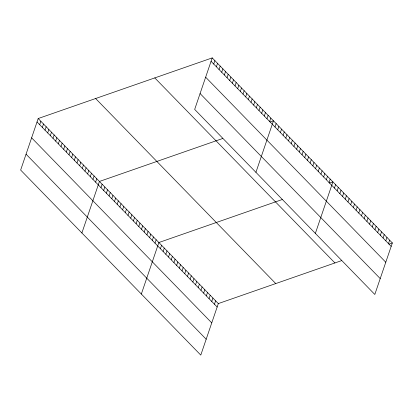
<?xml version="1.0" encoding="UTF-8"?>
<svg xmlns="http://www.w3.org/2000/svg" width="413" height="413" viewBox="0 0 413 413"><rect width="100%" height="100%" fill="white"/><g stroke="black" fill="none" stroke-linecap="round" stroke-linejoin="round"><path stroke-width="0.62" d="M212.22 57.897L194.678 109.414L374.813 294.464L392.35 242.942L212.22 57.897L38.187 118.536L20.65 170.058L200.78 355.103L218.322 303.586L341.675 260.598M39.689 124.695L40.851 121.272M42.348 127.431L43.515 124.008M45.012 130.162L46.179 126.745M47.676 132.898L48.842 129.481M50.34 135.634L51.501 132.217M53.003 138.37L54.165 134.953M55.662 141.107L56.829 137.684M58.326 143.843L59.493 140.42M60.99 146.579L62.157 143.156M63.654 149.315L64.815 145.892M66.317 152.046L67.479 148.628M68.976 154.782L70.143 151.364M71.64 157.518L72.807 154.101M74.304 160.254L75.471 156.837M76.968 162.99L78.129 159.568M79.632 165.727L80.793 162.304M82.29 168.463L83.457 165.04M84.954 171.199L86.121 167.776M87.618 173.93L88.785 170.512M90.282 176.666L91.443 173.248M92.946 179.402L94.107 175.984M95.604 182.138L96.771 178.721M81.893 232.973L99.435 181.452L222.788 138.469M100.973 187.652L102.135 184.229M103.673 190.424L104.835 187.006M106.373 193.201L107.54 189.779M109.078 195.979L110.24 192.556M111.778 198.751L112.945 195.334M114.478 201.529L115.645 198.106M117.184 204.306L118.345 200.883M119.884 207.078L121.05 203.661M122.589 209.856L123.75 206.433M125.289 212.633L126.455 209.21M127.989 215.405L129.155 211.988M130.694 218.183L131.855 214.76M133.394 220.96L134.561 217.537M136.099 223.732L137.261 220.315M138.799 226.51L139.961 223.087M141.499 229.287L142.666 225.865M144.204 232.06L145.366 228.642M146.904 234.837L148.071 231.414M149.604 237.614L150.771 234.192M152.309 240.387L153.471 236.969M213.717 64.051L214.884 60.634M155.009 243.164L156.176 239.741M216.381 66.787L217.543 63.365M141.339 294.041L158.876 242.519L282.234 199.536M219.045 69.523L220.206 66.101M160.414 248.714L161.581 245.296M221.704 72.26L222.87 68.837M163.114 251.491L164.281 248.068M224.367 74.99L225.534 71.573M165.819 254.269L166.981 250.846M227.031 77.727L228.198 74.309M168.519 257.041L169.686 253.623M229.695 80.463L230.857 77.045M171.225 259.818L172.386 256.396M232.359 83.199L233.521 79.781M173.925 262.596L175.086 259.173M235.018 85.935L236.184 82.517M176.625 265.368L177.791 261.95M237.681 88.671L238.848 85.248M179.33 268.145L180.491 264.723M240.345 91.407L241.507 87.984M182.03 270.923L183.196 267.5M243.009 94.143L244.171 90.721M184.73 273.695L185.896 270.278M245.673 96.874L246.835 93.457M187.435 276.473L188.596 273.05M248.332 99.61L249.498 96.193M190.135 279.25L191.302 275.827M250.996 102.347L252.162 98.929M192.84 282.022L194.002 278.605M253.659 105.083L254.821 101.665M195.54 284.8L196.707 281.377M256.323 107.819L257.485 104.401M198.24 287.577L199.407 284.154M258.987 110.555L260.149 107.132M200.945 290.349L202.107 286.932M261.646 113.291L262.813 109.868M203.645 293.127L204.812 289.704M264.31 116.027L265.476 112.604M206.35 295.904L207.512 292.481M266.974 118.758L268.135 115.341M209.05 298.676L210.212 295.259M269.637 121.494L270.799 118.077M211.75 301.454L212.917 298.031M255.926 172.329L273.463 120.813L270.087 121.99M214.455 304.231L215.617 300.809M275.001 127.008L276.163 123.585M277.701 129.785L278.868 126.363M280.406 132.558L281.568 129.14M283.106 135.335L284.273 131.912M285.806 138.112L286.973 134.69M288.511 140.885L289.673 137.467M291.211 143.662L292.378 140.239M293.917 146.439L295.078 143.017M296.617 149.212L297.783 145.794M299.317 151.989L300.483 148.566M302.022 154.767L303.183 151.344M304.722 157.539L305.888 154.121M307.427 160.316L308.588 156.894M310.127 163.094L311.288 159.671M312.827 165.866L313.994 162.448M315.532 168.643L316.694 165.221M318.232 171.421L319.399 167.998M320.932 174.193L322.099 170.775M323.637 176.971L324.799 173.548M326.337 179.748L327.504 176.325M329.042 182.52L330.204 179.103M315.367 233.397L332.909 181.875L329.528 183.052M334.442 188.075L335.609 184.652M337.147 190.847L338.309 187.43M339.847 193.625L341.014 190.202M342.553 196.402L343.714 192.979M345.253 199.174L346.414 195.757M347.952 201.952L349.119 198.529M350.658 204.729L351.819 201.307M353.358 207.502L354.524 204.084M356.058 210.279L357.224 206.856M358.763 213.056L359.924 209.634M361.463 215.829L362.629 212.411M364.168 218.606L365.329 215.183M366.868 221.383L368.035 217.961M369.568 224.156L370.735 220.738M372.273 226.933L373.435 223.51M374.973 229.711L376.14 226.288M377.678 232.483L378.84 229.065M380.378 235.26L381.54 231.838M383.078 238.038L384.245 234.615M385.783 240.81L386.945 237.392M388.483 243.587L389.65 240.165M388.974 244.119L392.35 242.942M211.053 61.315L391.183 246.365M205.648 77.19L385.783 262.234M200.083 93.544L380.213 278.589M154.787 77.907L334.922 262.952M95.62 98.526L275.75 283.571M38.187 118.536L218.322 303.586M37.025 121.959L217.155 307.004M31.62 137.828L211.75 322.878M26.055 154.183L206.185 339.233"/></g></svg>
